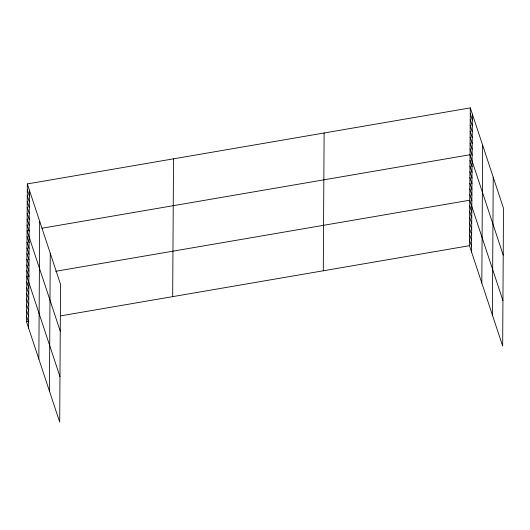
<?xml version="1.0" encoding="UTF-8"?>
<svg xmlns="http://www.w3.org/2000/svg" width="530" height="530" viewBox="0 0 530 530"><rect width="100%" height="100%" fill="white"/><g stroke="black" fill="none" stroke-linecap="round" stroke-linejoin="round"><path stroke-width="0.79" d="M27.335 183.93L60.533 284.312L59.698 422.112L26.5 321.73L27.335 183.93L470.302 107.888L503.5 208.27L502.665 346.07L469.467 245.688L470.302 107.888M28.58 328.024L29.415 190.224M38.849 359.075L39.684 221.275M49.429 391.06L50.264 253.267M172.681 296.634L173.515 158.841M323.287 270.784L324.121 132.984M471.548 251.982L472.382 114.182M481.816 283.027L482.651 145.227M492.397 315.019L493.231 177.219M29.395 230.384L27.05 230.782L60.248 331.164M41.903 228.238L470.017 154.74L503.215 255.122M29.123 275.858L26.778 276.256L59.976 376.638M55.696 271.294L469.746 200.214L502.943 300.596M26.5 321.73L28.845 321.332M60.897 315.827L469.467 245.688M470.269 113.745L472.349 120.038M470.229 119.601L472.316 125.895M470.196 125.458L472.276 131.751M470.163 131.314L472.243 137.608M470.123 137.171L472.203 143.464M470.09 143.027L472.17 149.321M470.057 148.884L472.137 155.177M469.984 160.424L472.064 166.718M469.951 166.109L472.031 172.402M469.918 171.793L471.998 178.087M469.878 177.477L471.965 183.771M469.845 183.161L471.925 189.455M469.812 188.846L471.892 195.139M469.779 194.53L471.859 200.824M469.706 205.898L471.793 212.192M469.673 211.583L471.753 217.876M469.64 217.267L471.72 223.561M469.606 222.951L471.687 229.245M469.573 228.635L471.654 234.929M469.534 234.32L471.62 240.613M469.5 240.004L471.581 246.298M27.302 189.786L29.382 196.08M27.262 195.643L29.342 201.937M27.229 201.499L29.309 207.793M27.196 207.356L29.276 213.65M27.156 213.212L29.236 219.506M27.123 219.069L29.203 225.363M27.083 224.925L29.17 231.219M27.017 236.466L29.097 242.76M26.984 242.15L29.064 248.444M26.95 247.835L29.031 254.128M26.911 253.519L28.998 259.813M26.878 259.203L28.958 265.497M26.845 264.887L28.925 271.181M26.811 270.572L28.892 276.865M26.738 281.94L28.825 288.234M26.705 287.624L28.786 293.918M26.672 293.309L28.752 299.602M26.639 298.993L28.719 305.287M26.606 304.677L28.686 310.971M26.566 310.361L28.653 316.655M26.533 316.046L28.613 322.339"/></g></svg>
